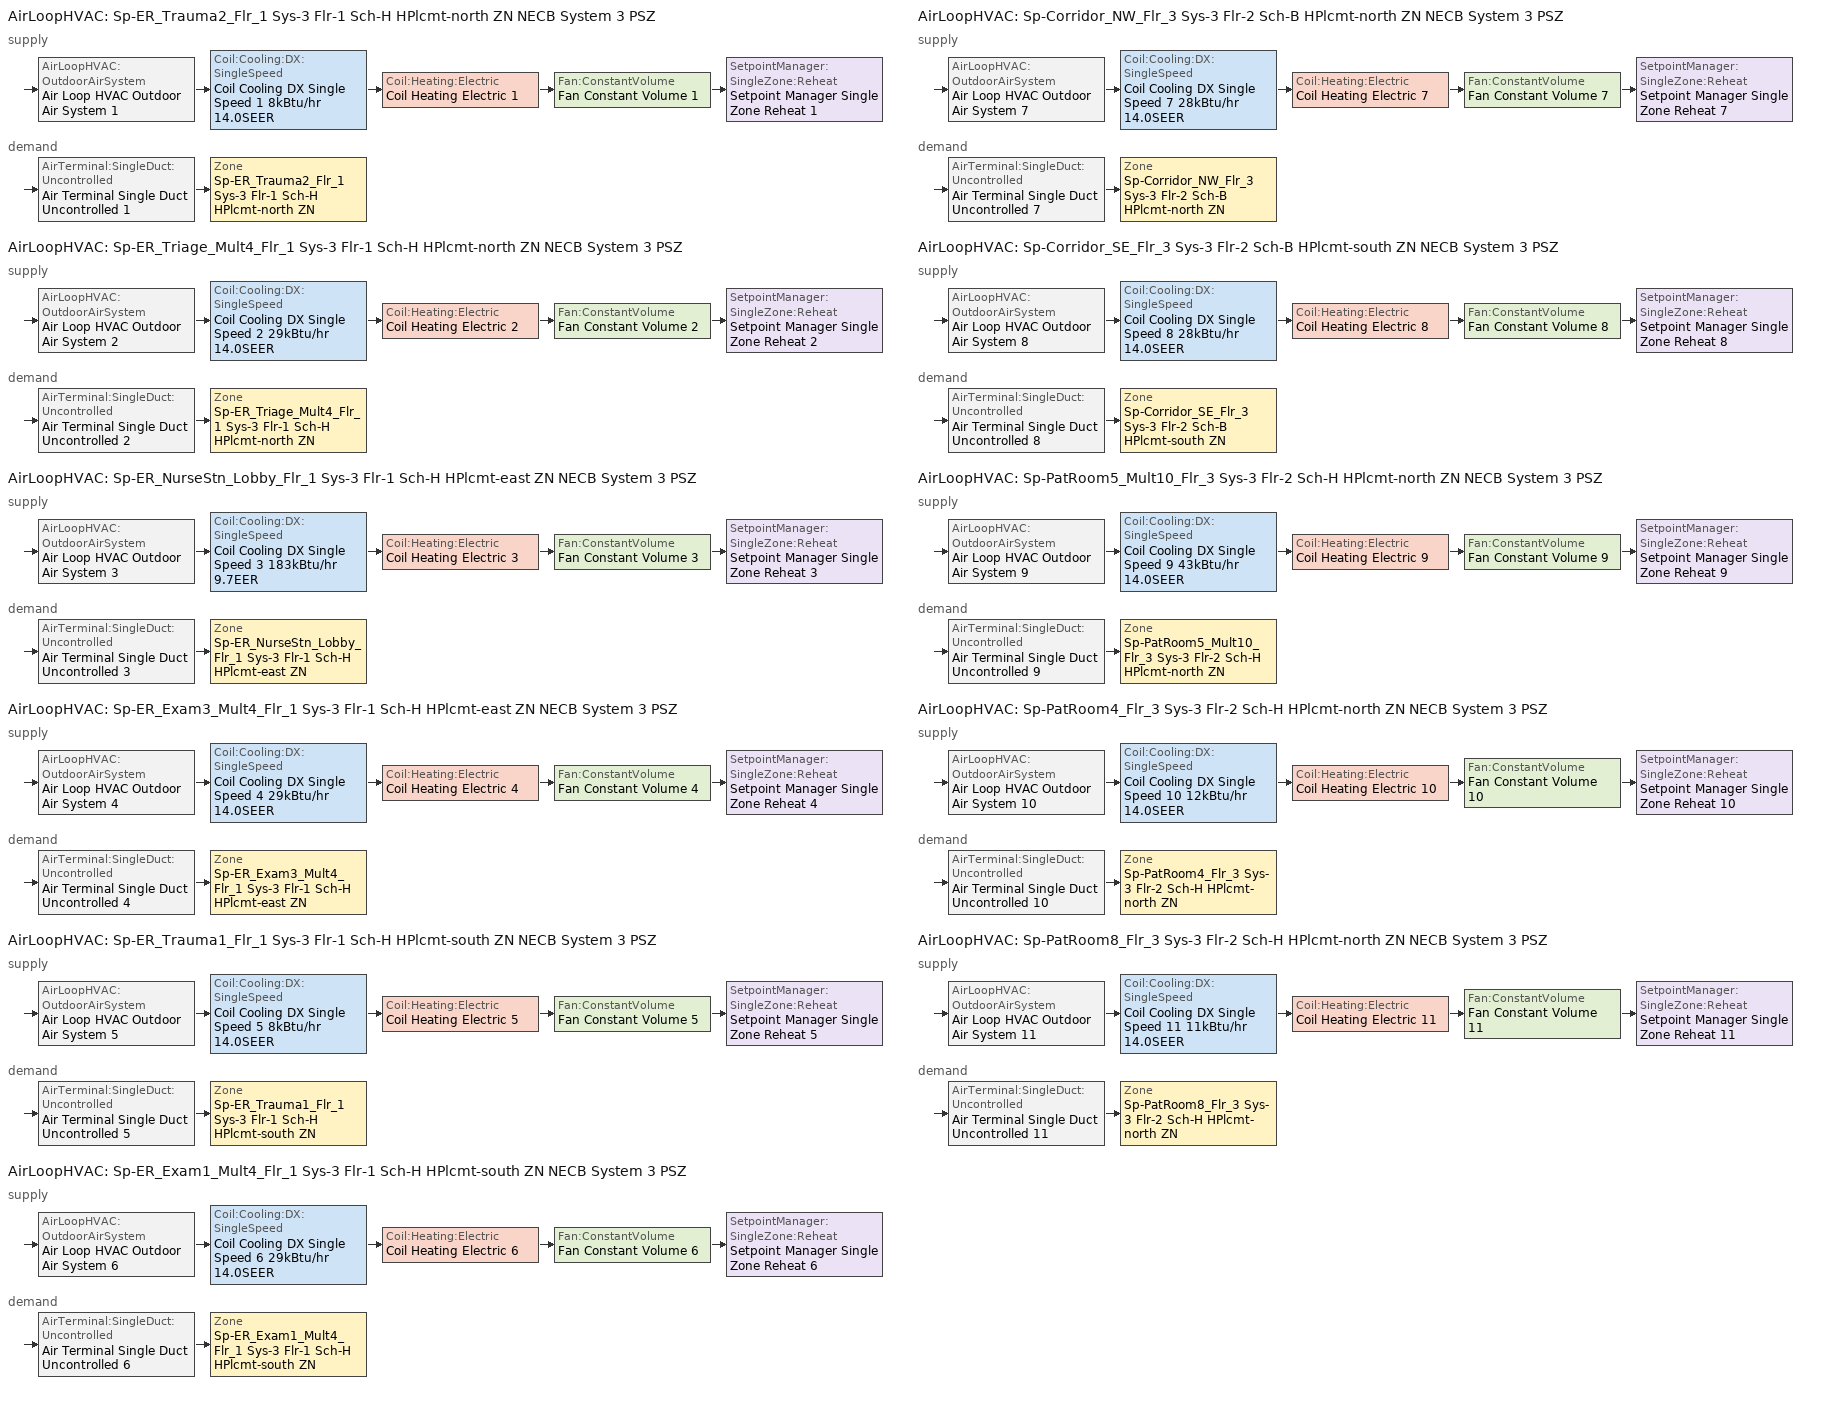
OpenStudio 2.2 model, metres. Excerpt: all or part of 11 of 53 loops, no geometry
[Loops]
AirLoopHVAC 'Sp-ER_Trauma2_Flr_1 Sys-3 Flr-1 Sch-H HPlcmt-north ZN NECB System 3 PSZ'
 supply: AirLoopHVAC:OutdoorAirSystem 'Air Loop HVAC Outdoor Air System 1' > Coil:Cooling:DX:SingleSpeed 'Coil Cooling DX Single Speed 1 8kBtu/hr 14.0SEER' > Coil:Heating:Electric 'Coil Heating Electric 1' > Fan:ConstantVolume 'Fan Constant Volume 1' > SetpointManager:SingleZone:Reheat 'Setpoint Manager Single Zone Reheat 1'
 demand: AirTerminal:SingleDuct:Uncontrolled 'Air Terminal Single Duct Uncontrolled 1' > Zone 'Sp-ER_Trauma2_Flr_1 Sys-3 Flr-1 Sch-H HPlcmt-north ZN'
AirLoopHVAC 'Sp-ER_Triage_Mult4_Flr_1 Sys-3 Flr-1 Sch-H HPlcmt-north ZN NECB System 3 PSZ'
 supply: AirLoopHVAC:OutdoorAirSystem 'Air Loop HVAC Outdoor Air System 2' > Coil:Cooling:DX:SingleSpeed 'Coil Cooling DX Single Speed 2 29kBtu/hr 14.0SEER' > Coil:Heating:Electric 'Coil Heating Electric 2' > Fan:ConstantVolume 'Fan Constant Volume 2' > SetpointManager:SingleZone:Reheat 'Setpoint Manager Single Zone Reheat 2'
 demand: AirTerminal:SingleDuct:Uncontrolled 'Air Terminal Single Duct Uncontrolled 2' > Zone 'Sp-ER_Triage_Mult4_Flr_1 Sys-3 Flr-1 Sch-H HPlcmt-north ZN'
AirLoopHVAC 'Sp-ER_NurseStn_Lobby_Flr_1 Sys-3 Flr-1 Sch-H HPlcmt-east ZN NECB System 3 PSZ'
 supply: AirLoopHVAC:OutdoorAirSystem 'Air Loop HVAC Outdoor Air System 3' > Coil:Cooling:DX:SingleSpeed 'Coil Cooling DX Single Speed 3 183kBtu/hr 9.7EER' > Coil:Heating:Electric 'Coil Heating Electric 3' > Fan:ConstantVolume 'Fan Constant Volume 3' > SetpointManager:SingleZone:Reheat 'Setpoint Manager Single Zone Reheat 3'
 demand: AirTerminal:SingleDuct:Uncontrolled 'Air Terminal Single Duct Uncontrolled 3' > Zone 'Sp-ER_NurseStn_Lobby_Flr_1 Sys-3 Flr-1 Sch-H HPlcmt-east ZN'
AirLoopHVAC 'Sp-ER_Exam3_Mult4_Flr_1 Sys-3 Flr-1 Sch-H HPlcmt-east ZN NECB System 3 PSZ'
 supply: AirLoopHVAC:OutdoorAirSystem 'Air Loop HVAC Outdoor Air System 4' > Coil:Cooling:DX:SingleSpeed 'Coil Cooling DX Single Speed 4 29kBtu/hr 14.0SEER' > Coil:Heating:Electric 'Coil Heating Electric 4' > Fan:ConstantVolume 'Fan Constant Volume 4' > SetpointManager:SingleZone:Reheat 'Setpoint Manager Single Zone Reheat 4'
 demand: AirTerminal:SingleDuct:Uncontrolled 'Air Terminal Single Duct Uncontrolled 4' > Zone 'Sp-ER_Exam3_Mult4_Flr_1 Sys-3 Flr-1 Sch-H HPlcmt-east ZN'
AirLoopHVAC 'Sp-ER_Trauma1_Flr_1 Sys-3 Flr-1 Sch-H HPlcmt-south ZN NECB System 3 PSZ'
 supply: AirLoopHVAC:OutdoorAirSystem 'Air Loop HVAC Outdoor Air System 5' > Coil:Cooling:DX:SingleSpeed 'Coil Cooling DX Single Speed 5 8kBtu/hr 14.0SEER' > Coil:Heating:Electric 'Coil Heating Electric 5' > Fan:ConstantVolume 'Fan Constant Volume 5' > SetpointManager:SingleZone:Reheat 'Setpoint Manager Single Zone Reheat 5'
 demand: AirTerminal:SingleDuct:Uncontrolled 'Air Terminal Single Duct Uncontrolled 5' > Zone 'Sp-ER_Trauma1_Flr_1 Sys-3 Flr-1 Sch-H HPlcmt-south ZN'
AirLoopHVAC 'Sp-ER_Exam1_Mult4_Flr_1 Sys-3 Flr-1 Sch-H HPlcmt-south ZN NECB System 3 PSZ'
 supply: AirLoopHVAC:OutdoorAirSystem 'Air Loop HVAC Outdoor Air System 6' > Coil:Cooling:DX:SingleSpeed 'Coil Cooling DX Single Speed 6 29kBtu/hr 14.0SEER' > Coil:Heating:Electric 'Coil Heating Electric 6' > Fan:ConstantVolume 'Fan Constant Volume 6' > SetpointManager:SingleZone:Reheat 'Setpoint Manager Single Zone Reheat 6'
 demand: AirTerminal:SingleDuct:Uncontrolled 'Air Terminal Single Duct Uncontrolled 6' > Zone 'Sp-ER_Exam1_Mult4_Flr_1 Sys-3 Flr-1 Sch-H HPlcmt-south ZN'
AirLoopHVAC 'Sp-Corridor_NW_Flr_3 Sys-3 Flr-2 Sch-B HPlcmt-north ZN NECB System 3 PSZ'
 supply: AirLoopHVAC:OutdoorAirSystem 'Air Loop HVAC Outdoor Air System 7' > Coil:Cooling:DX:SingleSpeed 'Coil Cooling DX Single Speed 7 28kBtu/hr 14.0SEER' > Coil:Heating:Electric 'Coil Heating Electric 7' > Fan:ConstantVolume 'Fan Constant Volume 7' > SetpointManager:SingleZone:Reheat 'Setpoint Manager Single Zone Reheat 7'
 demand: AirTerminal:SingleDuct:Uncontrolled 'Air Terminal Single Duct Uncontrolled 7' > Zone 'Sp-Corridor_NW_Flr_3 Sys-3 Flr-2 Sch-B HPlcmt-north ZN'
AirLoopHVAC 'Sp-Corridor_SE_Flr_3 Sys-3 Flr-2 Sch-B HPlcmt-south ZN NECB System 3 PSZ'
 supply: AirLoopHVAC:OutdoorAirSystem 'Air Loop HVAC Outdoor Air System 8' > Coil:Cooling:DX:SingleSpeed 'Coil Cooling DX Single Speed 8 28kBtu/hr 14.0SEER' > Coil:Heating:Electric 'Coil Heating Electric 8' > Fan:ConstantVolume 'Fan Constant Volume 8' > SetpointManager:SingleZone:Reheat 'Setpoint Manager Single Zone Reheat 8'
 demand: AirTerminal:SingleDuct:Uncontrolled 'Air Terminal Single Duct Uncontrolled 8' > Zone 'Sp-Corridor_SE_Flr_3 Sys-3 Flr-2 Sch-B HPlcmt-south ZN'
AirLoopHVAC 'Sp-PatRoom5_Mult10_Flr_3 Sys-3 Flr-2 Sch-H HPlcmt-north ZN NECB System 3 PSZ'
 supply: AirLoopHVAC:OutdoorAirSystem 'Air Loop HVAC Outdoor Air System 9' > Coil:Cooling:DX:SingleSpeed 'Coil Cooling DX Single Speed 9 43kBtu/hr 14.0SEER' > Coil:Heating:Electric 'Coil Heating Electric 9' > Fan:ConstantVolume 'Fan Constant Volume 9' > SetpointManager:SingleZone:Reheat 'Setpoint Manager Single Zone Reheat 9'
 demand: AirTerminal:SingleDuct:Uncontrolled 'Air Terminal Single Duct Uncontrolled 9' > Zone 'Sp-PatRoom5_Mult10_Flr_3 Sys-3 Flr-2 Sch-H HPlcmt-north ZN'
AirLoopHVAC 'Sp-PatRoom4_Flr_3 Sys-3 Flr-2 Sch-H HPlcmt-north ZN NECB System 3 PSZ'
 supply: AirLoopHVAC:OutdoorAirSystem 'Air Loop HVAC Outdoor Air System 10' > Coil:Cooling:DX:SingleSpeed 'Coil Cooling DX Single Speed 10 12kBtu/hr 14.0SEER' > Coil:Heating:Electric 'Coil Heating Electric 10' > Fan:ConstantVolume 'Fan Constant Volume 10' > SetpointManager:SingleZone:Reheat 'Setpoint Manager Single Zone Reheat 10'
 demand: AirTerminal:SingleDuct:Uncontrolled 'Air Terminal Single Duct Uncontrolled 10' > Zone 'Sp-PatRoom4_Flr_3 Sys-3 Flr-2 Sch-H HPlcmt-north ZN'
AirLoopHVAC 'Sp-PatRoom8_Flr_3 Sys-3 Flr-2 Sch-H HPlcmt-north ZN NECB System 3 PSZ'
 supply: AirLoopHVAC:OutdoorAirSystem 'Air Loop HVAC Outdoor Air System 11' > Coil:Cooling:DX:SingleSpeed 'Coil Cooling DX Single Speed 11 11kBtu/hr 14.0SEER' > Coil:Heating:Electric 'Coil Heating Electric 11' > Fan:ConstantVolume 'Fan Constant Volume 11' > SetpointManager:SingleZone:Reheat 'Setpoint Manager Single Zone Reheat 11'
 demand: AirTerminal:SingleDuct:Uncontrolled 'Air Terminal Single Duct Uncontrolled 11' > Zone 'Sp-PatRoom8_Flr_3 Sys-3 Flr-2 Sch-H HPlcmt-north ZN'
[Sizing:Zone] Zone Cooling Design Supply Air Temperature Input Method=SupplyAirTemperature; Zone Cooling Design Supply Air Temperature {C}=13; Zone Cooling Design Supply Air Temperature Difference {deltaC}=11.11; Zone Heating Design Supply Air Temperature Input Method=SupplyAirTemperature; Zone Heating Design Supply Air Temperature {C}=43; Zone Heating Design Supply Air Temperature Difference {deltaC}=11.11; Zone Cooling Design Supply Air Humidity Ratio {kg-H2O/kg-air}=0.0085; Zone Heating Design Supply Air Humidity Ratio {kg-H2O/kg-air}=0.008; Zone Heating Sizing Factor=1.3; Zone Cooling Sizing Factor=1.1; Cooling Design Air Flow Method=DesignDay; Heating Design Air Flow Method=DesignDay; Account for Dedicated Outdoor Air System=No; Dedicated Outdoor Air System Control Strategy=NeutralSupplyAir; Dedicated Outdoor Air Low Setpoint Temperature for Design {C}=autosize; Dedicated Outdoor Air High Setpoint Temperature for Design {C}=autosize
Sp-ER_Trauma2_Flr_1 Sys-3 Flr-1 Sch-H HPlcmt-north ZN; Sp-ER_Triage_Mult4_Flr_1 Sys-3 Flr-1 Sch-H HPlcmt-north ZN; Sp-ER_NurseStn_Lobby_Flr_1 Sys-3 Flr-1 Sch-H HPlcmt-east ZN; Sp-ER_Exam3_Mult4_Flr_1 Sys-3 Flr-1 Sch-H HPlcmt-east ZN; Sp-ER_Trauma1_Flr_1 Sys-3 Flr-1 Sch-H HPlcmt-south ZN; Sp-ER_Exam1_Mult4_Flr_1 Sys-3 Flr-1 Sch-H HPlcmt-south ZN; Sp-Corridor_NW_Flr_3 Sys-3 Flr-2 Sch-B HPlcmt-north ZN; Sp-Corridor_SE_Flr_3 Sys-3 Flr-2 Sch-B HPlcmt-south ZN; Sp-PatRoom5_Mult10_Flr_3 Sys-3 Flr-2 Sch-H HPlcmt-north ZN; Sp-PatRoom4_Flr_3 Sys-3 Flr-2 Sch-H HPlcmt-north ZN; Sp-PatRoom8_Flr_3 Sys-3 Flr-2 Sch-H HPlcmt-north ZN
[Zone equipment]
Sp-ER_Trauma2_Flr_1 Sys-3 Flr-1 Sch-H HPlcmt-north ZN: Air Terminal Single Duct Uncontrolled 1, Zone HVAC Baseboard Convective Electric 1
Sp-ER_Triage_Mult4_Flr_1 Sys-3 Flr-1 Sch-H HPlcmt-north ZN: Air Terminal Single Duct Uncontrolled 2, Zone HVAC Baseboard Convective Electric 2
Sp-ER_NurseStn_Lobby_Flr_1 Sys-3 Flr-1 Sch-H HPlcmt-east ZN: Air Terminal Single Duct Uncontrolled 3, Zone HVAC Baseboard Convective Electric 3
Sp-ER_Exam3_Mult4_Flr_1 Sys-3 Flr-1 Sch-H HPlcmt-east ZN: Air Terminal Single Duct Uncontrolled 4, Zone HVAC Baseboard Convective Electric 4
Sp-ER_Trauma1_Flr_1 Sys-3 Flr-1 Sch-H HPlcmt-south ZN: Air Terminal Single Duct Uncontrolled 5, Zone HVAC Baseboard Convective Electric 5
Sp-ER_Exam1_Mult4_Flr_1 Sys-3 Flr-1 Sch-H HPlcmt-south ZN: Air Terminal Single Duct Uncontrolled 6, Zone HVAC Baseboard Convective Electric 6
Sp-Corridor_NW_Flr_3 Sys-3 Flr-2 Sch-B HPlcmt-north ZN: Air Terminal Single Duct Uncontrolled 7, Zone HVAC Baseboard Convective Electric 7
Sp-Corridor_SE_Flr_3 Sys-3 Flr-2 Sch-B HPlcmt-south ZN: Air Terminal Single Duct Uncontrolled 8, Zone HVAC Baseboard Convective Electric 8
Sp-PatRoom5_Mult10_Flr_3 Sys-3 Flr-2 Sch-H HPlcmt-north ZN: Air Terminal Single Duct Uncontrolled 9, Zone HVAC Baseboard Convective Electric 9
Sp-PatRoom4_Flr_3 Sys-3 Flr-2 Sch-H HPlcmt-north ZN: Air Terminal Single Duct Uncontrolled 10, Zone HVAC Baseboard Convective Electric 10
Sp-PatRoom8_Flr_3 Sys-3 Flr-2 Sch-H HPlcmt-north ZN: Air Terminal Single Duct Uncontrolled 11, Zone HVAC Baseboard Convective Electric 11
[AirLoopHVAC] Design Supply Air Flow Rate {m3/s}=AutoSize
Name | Availability Schedule | Availability Manager
Sp-ER_Trauma2_Flr_1 Sys-3 Flr-1 Sch-H HPlcmt-north ZN NECB System 3 PSZ; Sp-ER_Triage_Mult4_Flr_1 Sys-3 Flr-1 Sch-H HPlcmt-north ZN NECB System 3 PSZ; Sp-ER_Exam3_Mult4_Flr_1 Sys-3 Flr-1 Sch-H HPlcmt-east ZN NECB System 3 PSZ; Sp-ER_Trauma1_Flr_1 Sys-3 Flr-1 Sch-H HPlcmt-south ZN NECB System 3 PSZ; Sp-ER_Exam1_Mult4_Flr_1 Sys-3 Flr-1 Sch-H HPlcmt-south ZN NECB System 3 PSZ; Sp-PatRoom4_Flr_3 Sys-3 Flr-2 Sch-H HPlcmt-north ZN NECB System 3 PSZ; Sp-PatRoom8_Flr_3 Sys-3 Flr-2 Sch-H HPlcmt-north ZN NECB System 3 PSZ | Always On Discrete
Sp-ER_NurseStn_Lobby_Flr_1 Sys-3 Flr-1 Sch-H HPlcmt-east ZN NECB System 3 PSZ | Sp-ER_NurseStn_Lobby_Flr_1 Sys-3 Flr-1 Sch-H HPlcmt-east ZN NECB System 3 PSZ Occ Sch | Availability Manager Night Cycle 9
Sp-Corridor_NW_Flr_3 Sys-3 Flr-2 Sch-B HPlcmt-north ZN NECB System 3 PSZ | Sp-Corridor_NW_Flr_3 Sys-3 Flr-2 Sch-B HPlcmt-north ZN NECB System 3 PSZ Occ Sch | Availability Manager Night Cycle 4
Sp-Corridor_SE_Flr_3 Sys-3 Flr-2 Sch-B HPlcmt-south ZN NECB System 3 PSZ | Sp-Corridor_SE_Flr_3 Sys-3 Flr-2 Sch-B HPlcmt-south ZN NECB System 3 PSZ Occ Sch | Availability Manager Night Cycle 6
Sp-PatRoom5_Mult10_Flr_3 Sys-3 Flr-2 Sch-H HPlcmt-north ZN NECB System 3 PSZ | Sp-PatRoom5_Mult10_Flr_3 Sys-3 Flr-2 Sch-H HPlcmt-north ZN NECB System 3 PSZ Occ Sch | Availability Manager Night Cycle 26
[Sizing:System] Type of Load to Size On=Sensible; Design Outdoor Air Flow Rate {m3/s}=Autosize; Minimum System Air Flow Ratio=1; Preheat Design Temperature {C}=7; Preheat Design Humidity Ratio {kg-H2O/kg-Air}=0.008; Precool Design Temperature {C}=13; Precool Design Humidity Ratio {kg-H2O/kg-Air}=0.008; Central Cooling Design Supply Air Temperature {C}=13; Central Heating Design Supply Air Temperature {C}=43; Sizing Option=NonCoincident; 100% Outdoor Air in Cooling=No; 100% Outdoor Air in Heating=No; Central Cooling Design Supply Air Humidity Ratio {kg-H2O/kg-Air}=0.0085; Central Heating Design Supply Air Humidity Ratio {kg-H2O/kg-Air}=0.008; Cooling Design Air Flow Method=DesignDay; Cooling Design Air Flow Rate {m3/s}=0; Heating Design Air Flow Method=DesignDay; Heating Design Air Flow Rate {m3/s}=0; System Outdoor Air Method=ZoneSum; Zone Maximum Outdoor Air Fraction=1; Cooling Supply Air Flow Rate Per Floor Area {m3/s-m2}=0.00996765; Cooling Fraction of Autosized Cooling Supply Air Flow Rate=1; Cooling Supply Air Flow Rate Per Unit Cooling Capacity {m3/s-W}=3.94755e-05; Heating Supply Air Flow Rate Per Floor Area {m3/s-m2}=0.00996765; Heating Fraction of Autosized Heating Supply Air Flow Rate=1; Heating Fraction of Autosized Cooling Supply Air Flow Rate=1; Heating Supply Air Flow Rate Per Unit Heating Capacity {m3/s-W}=3.15882e-05; Cooling Design Capacity Method=CoolingDesignCapacity; Cooling Design Capacity {W}=autosize; Cooling Design Capacity Per Floor Area {W/m2}=234.7; Fraction of Autosized Cooling Design Capacity=1; Heating Design Capacity Method=HeatingDesignCapacity; Heating Design Capacity {W}=autosize; Heating Design Capacity Per Floor Area {W/m2}=157; Fraction of Autosized Heating Design Capacity=1; Central Cooling Capacity Control Method=OnOff
Sp-ER_Trauma2_Flr_1 Sys-3 Flr-1 Sch-H HPlcmt-north ZN NECB System 3 PSZ; Sp-ER_Triage_Mult4_Flr_1 Sys-3 Flr-1 Sch-H HPlcmt-north ZN NECB System 3 PSZ; Sp-ER_NurseStn_Lobby_Flr_1 Sys-3 Flr-1 Sch-H HPlcmt-east ZN NECB System 3 PSZ; Sp-ER_Exam3_Mult4_Flr_1 Sys-3 Flr-1 Sch-H HPlcmt-east ZN NECB System 3 PSZ; Sp-ER_Trauma1_Flr_1 Sys-3 Flr-1 Sch-H HPlcmt-south ZN NECB System 3 PSZ; Sp-ER_Exam1_Mult4_Flr_1 Sys-3 Flr-1 Sch-H HPlcmt-south ZN NECB System 3 PSZ; Sp-Corridor_NW_Flr_3 Sys-3 Flr-2 Sch-B HPlcmt-north ZN NECB System 3 PSZ; Sp-Corridor_SE_Flr_3 Sys-3 Flr-2 Sch-B HPlcmt-south ZN NECB System 3 PSZ; Sp-PatRoom5_Mult10_Flr_3 Sys-3 Flr-2 Sch-H HPlcmt-north ZN NECB System 3 PSZ; Sp-PatRoom4_Flr_3 Sys-3 Flr-2 Sch-H HPlcmt-north ZN NECB System 3 PSZ; Sp-PatRoom8_Flr_3 Sys-3 Flr-2 Sch-H HPlcmt-north ZN NECB System 3 PSZ
[Fan:ConstantVolume] Availability Schedule=Always On Discrete; Fan Efficiency=0.39975; Pressure Rise {Pa}=640; Maximum Flow Rate {m3/s}=AutoSize; Motor Efficiency=0.615
Fan Constant Volume 1; Fan Constant Volume 2; Fan Constant Volume 3; Fan Constant Volume 4; Fan Constant Volume 5; Fan Constant Volume 6; Fan Constant Volume 7; Fan Constant Volume 8; Fan Constant Volume 9; Fan Constant Volume 10; Fan Constant Volume 11
[Coil:Heating:Electric] Availability Schedule=Always On Discrete
Coil Heating Electric 1; Coil Heating Electric 2; Coil Heating Electric 3; Coil Heating Electric 4; Coil Heating Electric 5; Coil Heating Electric 6; Coil Heating Electric 7; Coil Heating Electric 8; Coil Heating Electric 9; Coil Heating Electric 10; Coil Heating Electric 11
[Coil:Cooling:DX:SingleSpeed] Availability Schedule=Always On Discrete; Rated Total Cooling Capacity {W}=autosize; Rated Sensible Heat Ratio=autosize; Rated Air Flow Rate {m3/s}=autosize; Rated Evaporator Fan Power Per Volume Flow Rate {W/(m3/s)}=773.3; Condenser Type=AirCooled; Evaporative Condenser Effectiveness=0; Evaporative Condenser Air Flow Rate {m3/s}=Autosize; Evaporative Condenser Pump Rated Power Consumption {W}=Autosize; Crankcase Heater Capacity {W}=0; Maximum Outdoor Dry-Bulb Temperature for Crankcase Heater Operation {C}=0; Basin Heater Capacity {W/K}=0; Basin Heater Setpoint Temperature {C}=10
Name | Rated COP {W/W} | Total Cooling Capacity Function of Temperature Curve | Total Cooling Capacity Function of Flow Fraction Curve | Energy Input Ratio Function of Temperature Curve | Energy Input Ratio Function of Flow Fraction Curve | Part Load Fraction Correlation Curve
Coil Cooling DX Single Speed 1 8kBtu/hr 14.0SEER | 3.8248 | DXCOOL-NECB2011-REF-CAPFT | DXCOOL-NECB2011-REF-CAPFFLOW | DXCOOL-NECB2011-REF-COOLEIRFT | DXCOOL-NECB2011-REF-COOLEIRFFLOW | DXCOOL-NECB2011-REF-COOLPLFFPLR
Coil Cooling DX Single Speed 2 29kBtu/hr 14.0SEER | 3.8248 | DXCOOL-NECB2011-REF-CAPFT 11 | DXCOOL-NECB2011-REF-CAPFFLOW 11 | DXCOOL-NECB2011-REF-COOLEIRFT 11 | DXCOOL-NECB2011-REF-COOLEIRFFLOW 11 | DXCOOL-NECB2011-REF-COOLPLFFPLR 11
Coil Cooling DX Single Speed 3 183kBtu/hr 9.7EER | 3.41788 | DXCOOL-NECB2011-REF-CAPFT 22 | DXCOOL-NECB2011-REF-CAPFFLOW 22 | DXCOOL-NECB2011-REF-COOLEIRFT 22 | DXCOOL-NECB2011-REF-COOLEIRFFLOW 22 | DXCOOL-NECB2011-REF-COOLPLFFPLR 22
Coil Cooling DX Single Speed 4 29kBtu/hr 14.0SEER | 3.8248 | DXCOOL-NECB2011-REF-CAPFT 33 | DXCOOL-NECB2011-REF-CAPFFLOW 33 | DXCOOL-NECB2011-REF-COOLEIRFT 33 | DXCOOL-NECB2011-REF-COOLEIRFFLOW 33 | DXCOOL-NECB2011-REF-COOLPLFFPLR 33
Coil Cooling DX Single Speed 5 8kBtu/hr 14.0SEER | 3.8248 | DXCOOL-NECB2011-REF-CAPFT 43 | DXCOOL-NECB2011-REF-CAPFFLOW 43 | DXCOOL-NECB2011-REF-COOLEIRFT 43 | DXCOOL-NECB2011-REF-COOLEIRFFLOW 43 | DXCOOL-NECB2011-REF-COOLPLFFPLR 43
Coil Cooling DX Single Speed 6 29kBtu/hr 14.0SEER | 3.8248 | DXCOOL-NECB2011-REF-CAPFT 44 | DXCOOL-NECB2011-REF-CAPFFLOW 44 | DXCOOL-NECB2011-REF-COOLEIRFT 44 | DXCOOL-NECB2011-REF-COOLEIRFFLOW 44 | DXCOOL-NECB2011-REF-COOLPLFFPLR 44
Coil Cooling DX Single Speed 7 28kBtu/hr 14.0SEER | 3.8248 | DXCOOL-NECB2011-REF-CAPFT 45 | DXCOOL-NECB2011-REF-CAPFFLOW 45 | DXCOOL-NECB2011-REF-COOLEIRFT 45 | DXCOOL-NECB2011-REF-COOLEIRFFLOW 45 | DXCOOL-NECB2011-REF-COOLPLFFPLR 45
Coil Cooling DX Single Speed 8 28kBtu/hr 14.0SEER | 3.8248 | DXCOOL-NECB2011-REF-CAPFT 46 | DXCOOL-NECB2011-REF-CAPFFLOW 46 | DXCOOL-NECB2011-REF-COOLEIRFT 46 | DXCOOL-NECB2011-REF-COOLEIRFFLOW 46 | DXCOOL-NECB2011-REF-COOLPLFFPLR 46
Coil Cooling DX Single Speed 9 43kBtu/hr 14.0SEER | 3.8248 | DXCOOL-NECB2011-REF-CAPFT 47 | DXCOOL-NECB2011-REF-CAPFFLOW 47 | DXCOOL-NECB2011-REF-COOLEIRFT 47 | DXCOOL-NECB2011-REF-COOLEIRFFLOW 47 | DXCOOL-NECB2011-REF-COOLPLFFPLR 47
Coil Cooling DX Single Speed 10 12kBtu/hr 14.0SEER | 3.8248 | DXCOOL-NECB2011-REF-CAPFT 1 | DXCOOL-NECB2011-REF-CAPFFLOW 1 | DXCOOL-NECB2011-REF-COOLEIRFT 1 | DXCOOL-NECB2011-REF-COOLEIRFFLOW 1 | DXCOOL-NECB2011-REF-COOLPLFFPLR 1
Coil Cooling DX Single Speed 11 11kBtu/hr 14.0SEER | 3.8248 | DXCOOL-NECB2011-REF-CAPFT 2 | DXCOOL-NECB2011-REF-CAPFFLOW 2 | DXCOOL-NECB2011-REF-COOLEIRFT 2 | DXCOOL-NECB2011-REF-COOLEIRFFLOW 2 | DXCOOL-NECB2011-REF-COOLPLFFPLR 2
[Controller:OutdoorAir] Minimum Outdoor Air Flow Rate {m3/s}=0; Maximum Outdoor Air Flow Rate {m3/s}=Autosize; Economizer Control Action Type=ModulateFlow; Lockout Type=NoLockout; Minimum Limit Type=FixedMinimum; High Humidity Control=No; Heat Recovery Bypass Control Type=BypassWhenWithinEconomizerLimits
Name | Economizer Control Type | Economizer Maximum Limit Dry-Bulb Temperature {C} | Economizer Maximum Limit Enthalpy {J/kg} | Economizer Minimum Limit Dry-Bulb Temperature {C} | Minimum Outdoor Air Schedule | Controller Mechanical Ventilation
Controller Outdoor Air 1 | NoEconomizer | 28 | 64000 | -100 | Always On Discrete | Controller Mechanical Ventilation 1
Controller Outdoor Air 2 | NoEconomizer | 28 | 64000 | -100 | Always On Discrete | Controller Mechanical Ventilation 2
Controller Outdoor Air 3 | DifferentialEnthalpy |  |  |  | Sp-ER_NurseStn_Lobby_Flr_1 Sys-3 Flr-1 Sch-H HPlcmt-east ZN NECB System 3 PSZ Occ Sch | Controller Mechanical Ventilation 3
Controller Outdoor Air 4 | NoEconomizer | 28 | 64000 | -100 | Always On Discrete | Controller Mechanical Ventilation 4
Controller Outdoor Air 5 | NoEconomizer | 28 | 64000 | -100 | Always On Discrete | Controller Mechanical Ventilation 5
Controller Outdoor Air 6 | NoEconomizer | 28 | 64000 | -100 | Always On Discrete | Controller Mechanical Ventilation 6
Controller Outdoor Air 7 | NoEconomizer | 28 | 64000 | -100 | Sp-Corridor_NW_Flr_3 Sys-3 Flr-2 Sch-B HPlcmt-north ZN NECB System 3 PSZ Occ Sch | Controller Mechanical Ventilation 7
Controller Outdoor Air 8 | NoEconomizer | 28 | 64000 | -100 | Sp-Corridor_SE_Flr_3 Sys-3 Flr-2 Sch-B HPlcmt-south ZN NECB System 3 PSZ Occ Sch | Controller Mechanical Ventilation 8
Controller Outdoor Air 9 | NoEconomizer | 28 | 64000 | -100 | Sp-PatRoom5_Mult10_Flr_3 Sys-3 Flr-2 Sch-H HPlcmt-north ZN NECB System 3 PSZ Occ Sch | Controller Mechanical Ventilation 9
Controller Outdoor Air 10 | NoEconomizer | 28 | 64000 | -100 | Always On Discrete | Controller Mechanical Ventilation 10
Controller Outdoor Air 11 | NoEconomizer | 28 | 64000 | -100 | Always On Discrete | Controller Mechanical Ventilation 11
[Controller:MechanicalVentilation] Availability Schedule=Always On Discrete; System Outdoor Air Method=ZoneSum
Controller Mechanical Ventilation 1; Controller Mechanical Ventilation 2; Controller Mechanical Ventilation 3; Controller Mechanical Ventilation 4; Controller Mechanical Ventilation 5; Controller Mechanical Ventilation 6; Controller Mechanical Ventilation 7; Controller Mechanical Ventilation 8; Controller Mechanical Ventilation 9; Controller Mechanical Ventilation 10; Controller Mechanical Ventilation 11
[AirLoopHVAC:OutdoorAirSystem]
Name | Controller
Air Loop HVAC Outdoor Air System 1 | Controller Outdoor Air 1
Air Loop HVAC Outdoor Air System 2 | Controller Outdoor Air 2
Air Loop HVAC Outdoor Air System 3 | Controller Outdoor Air 3
Air Loop HVAC Outdoor Air System 4 | Controller Outdoor Air 4
Air Loop HVAC Outdoor Air System 5 | Controller Outdoor Air 5
Air Loop HVAC Outdoor Air System 6 | Controller Outdoor Air 6
Air Loop HVAC Outdoor Air System 7 | Controller Outdoor Air 7
Air Loop HVAC Outdoor Air System 8 | Controller Outdoor Air 8
Air Loop HVAC Outdoor Air System 9 | Controller Outdoor Air 9
Air Loop HVAC Outdoor Air System 10 | Controller Outdoor Air 10
Air Loop HVAC Outdoor Air System 11 | Controller Outdoor Air 11
[SetpointManager:SingleZone:Reheat] Minimum Supply Air Temperature {C}=13; Maximum Supply Air Temperature {C}=43
Name | Control Zone
Setpoint Manager Single Zone Reheat 1 | Sp-ER_Trauma2_Flr_1 Sys-3 Flr-1 Sch-H HPlcmt-north ZN
Setpoint Manager Single Zone Reheat 2 | Sp-ER_Triage_Mult4_Flr_1 Sys-3 Flr-1 Sch-H HPlcmt-north ZN
Setpoint Manager Single Zone Reheat 3 | Sp-ER_NurseStn_Lobby_Flr_1 Sys-3 Flr-1 Sch-H HPlcmt-east ZN
Setpoint Manager Single Zone Reheat 4 | Sp-ER_Exam3_Mult4_Flr_1 Sys-3 Flr-1 Sch-H HPlcmt-east ZN
Setpoint Manager Single Zone Reheat 5 | Sp-ER_Trauma1_Flr_1 Sys-3 Flr-1 Sch-H HPlcmt-south ZN
Setpoint Manager Single Zone Reheat 6 | Sp-ER_Exam1_Mult4_Flr_1 Sys-3 Flr-1 Sch-H HPlcmt-south ZN
Setpoint Manager Single Zone Reheat 7 | Sp-Corridor_NW_Flr_3 Sys-3 Flr-2 Sch-B HPlcmt-north ZN
Setpoint Manager Single Zone Reheat 8 | Sp-Corridor_SE_Flr_3 Sys-3 Flr-2 Sch-B HPlcmt-south ZN
Setpoint Manager Single Zone Reheat 9 | Sp-PatRoom5_Mult10_Flr_3 Sys-3 Flr-2 Sch-H HPlcmt-north ZN
Setpoint Manager Single Zone Reheat 10 | Sp-PatRoom4_Flr_3 Sys-3 Flr-2 Sch-H HPlcmt-north ZN
Setpoint Manager Single Zone Reheat 11 | Sp-PatRoom8_Flr_3 Sys-3 Flr-2 Sch-H HPlcmt-north ZN
[AirTerminal:SingleDuct:Uncontrolled] Availability Schedule=Always On Discrete; Maximum Air Flow Rate {m3/s}=AutoSize
Air Terminal Single Duct Uncontrolled 1; Air Terminal Single Duct Uncontrolled 2; Air Terminal Single Duct Uncontrolled 3; Air Terminal Single Duct Uncontrolled 4; Air Terminal Single Duct Uncontrolled 5; Air Terminal Single Duct Uncontrolled 6; Air Terminal Single Duct Uncontrolled 7; Air Terminal Single Duct Uncontrolled 8; Air Terminal Single Duct Uncontrolled 9; Air Terminal Single Duct Uncontrolled 10; Air Terminal Single Duct Uncontrolled 11
[ZoneHVAC:Baseboard:Convective:Electric] Availability Schedule=Always On Discrete; Nominal Capacity {W}=autosize; Efficiency=1
Zone HVAC Baseboard Convective Electric 1; Zone HVAC Baseboard Convective Electric 2; Zone HVAC Baseboard Convective Electric 3; Zone HVAC Baseboard Convective Electric 4; Zone HVAC Baseboard Convective Electric 5; Zone HVAC Baseboard Convective Electric 6; Zone HVAC Baseboard Convective Electric 7; Zone HVAC Baseboard Convective Electric 8; Zone HVAC Baseboard Convective Electric 9; Zone HVAC Baseboard Convective Electric 10; Zone HVAC Baseboard Convective Electric 11
[AvailabilityManager:NightCycle] Control Type=CycleOnAny; Thermostat Tolerance {deltaC}=1; Cycling Run Time {s}=3600
Availability Manager Night Cycle 4; Availability Manager Night Cycle 6; Availability Manager Night Cycle 9; Availability Manager Night Cycle 26
[Schedule:Ruleset]
Name | Default Day Schedule | Summer Design Day Schedule | Winter Design Day Schedule
Sp-Corridor_NW_Flr_3 Sys-3 Flr-2 Sch-B HPlcmt-north ZN NECB System 3 PSZ Occ Sch | Sp-Corridor_NW_Flr_3 Sys-3 Flr-2 Sch-B HPlcmt-north ZN NECB System 3 PSZ Occ Sch Default | Sp-Corridor_NW_Flr_3 Sys-3 Flr-2 Sch-B HPlcmt-north ZN NECB System 3 PSZ Occ Sch Summer Design Day | Sp-Corridor_NW_Flr_3 Sys-3 Flr-2 Sch-B HPlcmt-north ZN NECB System 3 PSZ Occ Sch Winter Design Day
Sp-Corridor_SE_Flr_3 Sys-3 Flr-2 Sch-B HPlcmt-south ZN NECB System 3 PSZ Occ Sch | Sp-Corridor_SE_Flr_3 Sys-3 Flr-2 Sch-B HPlcmt-south ZN NECB System 3 PSZ Occ Sch Default | Sp-Corridor_SE_Flr_3 Sys-3 Flr-2 Sch-B HPlcmt-south ZN NECB System 3 PSZ Occ Sch Summer Design Day | Sp-Corridor_SE_Flr_3 Sys-3 Flr-2 Sch-B HPlcmt-south ZN NECB System 3 PSZ Occ Sch Winter Design Day
Sp-ER_NurseStn_Lobby_Flr_1 Sys-3 Flr-1 Sch-H HPlcmt-east ZN NECB System 3 PSZ Occ Sch | Sp-ER_NurseStn_Lobby_Flr_1 Sys-3 Flr-1 Sch-H HPlcmt-east ZN NECB System 3 PSZ Occ Sch Default | Sp-ER_NurseStn_Lobby_Flr_1 Sys-3 Flr-1 Sch-H HPlcmt-east ZN NECB System 3 PSZ Occ Sch Summer Design Day | Sp-ER_NurseStn_Lobby_Flr_1 Sys-3 Flr-1 Sch-H HPlcmt-east ZN NECB System 3 PSZ Occ Sch Winter Design Day
Sp-PatRoom5_Mult10_Flr_3 Sys-3 Flr-2 Sch-H HPlcmt-north ZN NECB System 3 PSZ Occ Sch | Sp-PatRoom5_Mult10_Flr_3 Sys-3 Flr-2 Sch-H HPlcmt-north ZN NECB System 3 PSZ Occ Sch Default | Sp-PatRoom5_Mult10_Flr_3 Sys-3 Flr-2 Sch-H HPlcmt-north ZN NECB System 3 PSZ Occ Sch Summer Design Day | Sp-PatRoom5_Mult10_Flr_3 Sys-3 Flr-2 Sch-H HPlcmt-north ZN NECB System 3 PSZ Occ Sch Winter Design Day
[Schedule:Day]
Sp-Corridor_NW_Flr_3 Sys-3 Flr-2 Sch-B HPlcmt-north ZN NECB System 3 PSZ Occ Sch Default; Sp-Corridor_NW_Flr_3 Sys-3 Flr-2 Sch-B HPlcmt-north ZN NECB System 3 PSZ Occ Sch Winter Design Day; Sp-Corridor_NW_Flr_3 Sys-3 Flr-2 Sch-B HPlcmt-north ZN NECB System 3 PSZ Occ Sch Summer Design Day; Sp-Corridor_SE_Flr_3 Sys-3 Flr-2 Sch-B HPlcmt-south ZN NECB System 3 PSZ Occ Sch Default; Sp-Corridor_SE_Flr_3 Sys-3 Flr-2 Sch-B HPlcmt-south ZN NECB System 3 PSZ Occ Sch Winter Design Day; Sp-Corridor_SE_Flr_3 Sys-3 Flr-2 Sch-B HPlcmt-south ZN NECB System 3 PSZ Occ Sch Summer Design Day; Sp-ER_NurseStn_Lobby_Flr_1 Sys-3 Flr-1 Sch-H HPlcmt-east ZN NECB System 3 PSZ Occ Sch Default; Sp-ER_NurseStn_Lobby_Flr_1 Sys-3 Flr-1 Sch-H HPlcmt-east ZN NECB System 3 PSZ Occ Sch Winter Design Day; Sp-ER_NurseStn_Lobby_Flr_1 Sys-3 Flr-1 Sch-H HPlcmt-east ZN NECB System 3 PSZ Occ Sch Summer Design Day; Sp-ER_NurseStn_Lobby_Flr_1 Sys-3 Flr-1 Sch-H HPlcmt-east ZN NECB System 3 PSZ Occ Sch Monday; Sp-ER_NurseStn_Lobby_Flr_1 Sys-3 Flr-1 Sch-H HPlcmt-east ZN NECB System 3 PSZ Occ Sch Tuesday; Sp-ER_NurseStn_Lobby_Flr_1 Sys-3 Flr-1 Sch-H HPlcmt-east ZN NECB System 3 PSZ Occ Sch Wednesday; Sp-ER_NurseStn_Lobby_Flr_1 Sys-3 Flr-1 Sch-H HPlcmt-east ZN NECB System 3 PSZ Occ Sch Thursday; Sp-ER_NurseStn_Lobby_Flr_1 Sys-3 Flr-1 Sch-H HPlcmt-east ZN NECB System 3 PSZ Occ Sch Friday; Sp-ER_NurseStn_Lobby_Flr_1 Sys-3 Flr-1 Sch-H HPlcmt-east ZN NECB System 3 PSZ Occ Sch Saturday; Sp-ER_NurseStn_Lobby_Flr_1 Sys-3 Flr-1 Sch-H HPlcmt-east ZN NECB System 3 PSZ Occ Sch Sunday; Sp-PatRoom5_Mult10_Flr_3 Sys-3 Flr-2 Sch-H HPlcmt-north ZN NECB System 3 PSZ Occ Sch Default; Sp-PatRoom5_Mult10_Flr_3 Sys-3 Flr-2 Sch-H HPlcmt-north ZN NECB System 3 PSZ Occ Sch Winter Design Day; Sp-PatRoom5_Mult10_Flr_3 Sys-3 Flr-2 Sch-H HPlcmt-north ZN NECB System 3 PSZ Occ Sch Summer Design Day; Sp-PatRoom5_Mult10_Flr_3 Sys-3 Flr-2 Sch-H HPlcmt-north ZN NECB System 3 PSZ Occ Sch Monday; Sp-PatRoom5_Mult10_Flr_3 Sys-3 Flr-2 Sch-H HPlcmt-north ZN NECB System 3 PSZ Occ Sch Tuesday; Sp-PatRoom5_Mult10_Flr_3 Sys-3 Flr-2 Sch-H HPlcmt-north ZN NECB System 3 PSZ Occ Sch Wednesday; Sp-PatRoom5_Mult10_Flr_3 Sys-3 Flr-2 Sch-H HPlcmt-north ZN NECB System 3 PSZ Occ Sch Thursday; Sp-PatRoom5_Mult10_Flr_3 Sys-3 Flr-2 Sch-H HPlcmt-north ZN NECB System 3 PSZ Occ Sch Friday; Sp-PatRoom5_Mult10_Flr_3 Sys-3 Flr-2 Sch-H HPlcmt-north ZN NECB System 3 PSZ Occ Sch Saturday; Sp-PatRoom5_Mult10_Flr_3 Sys-3 Flr-2 Sch-H HPlcmt-north ZN NECB System 3 PSZ Occ Sch Sunday: 24, 0, 1
Sp-Corridor_NW_Flr_3 Sys-3 Flr-2 Sch-B HPlcmt-north ZN NECB System 3 PSZ Occ Sch Monday; Sp-Corridor_NW_Flr_3 Sys-3 Flr-2 Sch-B HPlcmt-north ZN NECB System 3 PSZ Occ Sch Tuesday; Sp-Corridor_NW_Flr_3 Sys-3 Flr-2 Sch-B HPlcmt-north ZN NECB System 3 PSZ Occ Sch Wednesday; Sp-Corridor_NW_Flr_3 Sys-3 Flr-2 Sch-B HPlcmt-north ZN NECB System 3 PSZ Occ Sch Thursday; Sp-Corridor_NW_Flr_3 Sys-3 Flr-2 Sch-B HPlcmt-north ZN NECB System 3 PSZ Occ Sch Friday; Sp-Corridor_SE_Flr_3 Sys-3 Flr-2 Sch-B HPlcmt-south ZN NECB System 3 PSZ Occ Sch Monday; Sp-Corridor_SE_Flr_3 Sys-3 Flr-2 Sch-B HPlcmt-south ZN NECB System 3 PSZ Occ Sch Tuesday; Sp-Corridor_SE_Flr_3 Sys-3 Flr-2 Sch-B HPlcmt-south ZN NECB System 3 PSZ Occ Sch Wednesday; Sp-Corridor_SE_Flr_3 Sys-3 Flr-2 Sch-B HPlcmt-south ZN NECB System 3 PSZ Occ Sch Thursday; Sp-Corridor_SE_Flr_3 Sys-3 Flr-2 Sch-B HPlcmt-south ZN NECB System 3 PSZ Occ Sch Friday: 1, 0, 1, 10, 0, 0, 24, 0, 1
Sp-Corridor_NW_Flr_3 Sys-3 Flr-2 Sch-B HPlcmt-north ZN NECB System 3 PSZ Occ Sch Saturday; Sp-Corridor_SE_Flr_3 Sys-3 Flr-2 Sch-B HPlcmt-south ZN NECB System 3 PSZ Occ Sch Saturday: 2, 0, 1, 10, 0, 0, 24, 0, 1
Sp-Corridor_NW_Flr_3 Sys-3 Flr-2 Sch-B HPlcmt-north ZN NECB System 3 PSZ Occ Sch Sunday; Sp-Corridor_SE_Flr_3 Sys-3 Flr-2 Sch-B HPlcmt-south ZN NECB System 3 PSZ Occ Sch Sunday: 1, 0, 0, 2, 0, 1, 11, 0, 0, 23, 0, 1, 24, 0, 0
[Schedule:Rule] Date Specification Type=DateRange; Start Month=1; Start Day=1; End Month=12
Name | Schedule Ruleset | Rule Order | Day Schedule | Apply Monday | End Day | Apply Tuesday | Apply Wednesday | Apply Thursday | Apply Friday | Apply Saturday | Apply Sunday
Sp-Corridor_NW_Flr_3 Sys-3 Flr-2 Sch-B HPlcmt-north ZN NECB System 3 PSZ Occ Sch Monday Rule | Sp-Corridor_NW_Flr_3 Sys-3 Flr-2 Sch-B HPlcmt-north ZN NECB System 3 PSZ Occ Sch | 6 | Sp-Corridor_NW_Flr_3 Sys-3 Flr-2 Sch-B HPlcmt-north ZN NECB System 3 PSZ Occ Sch Monday | Yes | 25
Sp-Corridor_NW_Flr_3 Sys-3 Flr-2 Sch-B HPlcmt-north ZN NECB System 3 PSZ Occ Sch Tuesday Rule | Sp-Corridor_NW_Flr_3 Sys-3 Flr-2 Sch-B HPlcmt-north ZN NECB System 3 PSZ Occ Sch | 5 | Sp-Corridor_NW_Flr_3 Sys-3 Flr-2 Sch-B HPlcmt-north ZN NECB System 3 PSZ Occ Sch Tuesday |  | 26 | Yes
Sp-Corridor_NW_Flr_3 Sys-3 Flr-2 Sch-B HPlcmt-north ZN NECB System 3 PSZ Occ Sch Wednesday Rule | Sp-Corridor_NW_Flr_3 Sys-3 Flr-2 Sch-B HPlcmt-north ZN NECB System 3 PSZ Occ Sch | 4 | Sp-Corridor_NW_Flr_3 Sys-3 Flr-2 Sch-B HPlcmt-north ZN NECB System 3 PSZ Occ Sch Wednesday |  | 27 |  | Yes
Sp-Corridor_NW_Flr_3 Sys-3 Flr-2 Sch-B HPlcmt-north ZN NECB System 3 PSZ Occ Sch Thursday Rule | Sp-Corridor_NW_Flr_3 Sys-3 Flr-2 Sch-B HPlcmt-north ZN NECB System 3 PSZ Occ Sch | 3 | Sp-Corridor_NW_Flr_3 Sys-3 Flr-2 Sch-B HPlcmt-north ZN NECB System 3 PSZ Occ Sch Thursday |  | 28 |  |  | Yes
Sp-Corridor_NW_Flr_3 Sys-3 Flr-2 Sch-B HPlcmt-north ZN NECB System 3 PSZ Occ Sch Friday Rule | Sp-Corridor_NW_Flr_3 Sys-3 Flr-2 Sch-B HPlcmt-north ZN NECB System 3 PSZ Occ Sch | 2 | Sp-Corridor_NW_Flr_3 Sys-3 Flr-2 Sch-B HPlcmt-north ZN NECB System 3 PSZ Occ Sch Friday |  | 29 |  |  |  | Yes
Sp-Corridor_NW_Flr_3 Sys-3 Flr-2 Sch-B HPlcmt-north ZN NECB System 3 PSZ Occ Sch Saturday Rule | Sp-Corridor_NW_Flr_3 Sys-3 Flr-2 Sch-B HPlcmt-north ZN NECB System 3 PSZ Occ Sch | 1 | Sp-Corridor_NW_Flr_3 Sys-3 Flr-2 Sch-B HPlcmt-north ZN NECB System 3 PSZ Occ Sch Saturday |  | 30 |  |  |  |  | Yes
Sp-Corridor_NW_Flr_3 Sys-3 Flr-2 Sch-B HPlcmt-north ZN NECB System 3 PSZ Occ Sch Sunday Rule | Sp-Corridor_NW_Flr_3 Sys-3 Flr-2 Sch-B HPlcmt-north ZN NECB System 3 PSZ Occ Sch | 0 | Sp-Corridor_NW_Flr_3 Sys-3 Flr-2 Sch-B HPlcmt-north ZN NECB System 3 PSZ Occ Sch Sunday |  | 31 |  |  |  |  |  | Yes
Sp-Corridor_SE_Flr_3 Sys-3 Flr-2 Sch-B HPlcmt-south ZN NECB System 3 PSZ Occ Sch Monday Rule | Sp-Corridor_SE_Flr_3 Sys-3 Flr-2 Sch-B HPlcmt-south ZN NECB System 3 PSZ Occ Sch | 6 | Sp-Corridor_SE_Flr_3 Sys-3 Flr-2 Sch-B HPlcmt-south ZN NECB System 3 PSZ Occ Sch Monday | Yes | 25
Sp-Corridor_SE_Flr_3 Sys-3 Flr-2 Sch-B HPlcmt-south ZN NECB System 3 PSZ Occ Sch Tuesday Rule | Sp-Corridor_SE_Flr_3 Sys-3 Flr-2 Sch-B HPlcmt-south ZN NECB System 3 PSZ Occ Sch | 5 | Sp-Corridor_SE_Flr_3 Sys-3 Flr-2 Sch-B HPlcmt-south ZN NECB System 3 PSZ Occ Sch Tuesday |  | 26 | Yes
Sp-Corridor_SE_Flr_3 Sys-3 Flr-2 Sch-B HPlcmt-south ZN NECB System 3 PSZ Occ Sch Wednesday Rule | Sp-Corridor_SE_Flr_3 Sys-3 Flr-2 Sch-B HPlcmt-south ZN NECB System 3 PSZ Occ Sch | 4 | Sp-Corridor_SE_Flr_3 Sys-3 Flr-2 Sch-B HPlcmt-south ZN NECB System 3 PSZ Occ Sch Wednesday |  | 27 |  | Yes
Sp-Corridor_SE_Flr_3 Sys-3 Flr-2 Sch-B HPlcmt-south ZN NECB System 3 PSZ Occ Sch Thursday Rule | Sp-Corridor_SE_Flr_3 Sys-3 Flr-2 Sch-B HPlcmt-south ZN NECB System 3 PSZ Occ Sch | 3 | Sp-Corridor_SE_Flr_3 Sys-3 Flr-2 Sch-B HPlcmt-south ZN NECB System 3 PSZ Occ Sch Thursday |  | 28 |  |  | Yes
Sp-Corridor_SE_Flr_3 Sys-3 Flr-2 Sch-B HPlcmt-south ZN NECB System 3 PSZ Occ Sch Friday Rule | Sp-Corridor_SE_Flr_3 Sys-3 Flr-2 Sch-B HPlcmt-south ZN NECB System 3 PSZ Occ Sch | 2 | Sp-Corridor_SE_Flr_3 Sys-3 Flr-2 Sch-B HPlcmt-south ZN NECB System 3 PSZ Occ Sch Friday |  | 29 |  |  |  | Yes
Sp-Corridor_SE_Flr_3 Sys-3 Flr-2 Sch-B HPlcmt-south ZN NECB System 3 PSZ Occ Sch Saturday Rule | Sp-Corridor_SE_Flr_3 Sys-3 Flr-2 Sch-B HPlcmt-south ZN NECB System 3 PSZ Occ Sch | 1 | Sp-Corridor_SE_Flr_3 Sys-3 Flr-2 Sch-B HPlcmt-south ZN NECB System 3 PSZ Occ Sch Saturday |  | 30 |  |  |  |  | Yes
Sp-Corridor_SE_Flr_3 Sys-3 Flr-2 Sch-B HPlcmt-south ZN NECB System 3 PSZ Occ Sch Sunday Rule | Sp-Corridor_SE_Flr_3 Sys-3 Flr-2 Sch-B HPlcmt-south ZN NECB System 3 PSZ Occ Sch | 0 | Sp-Corridor_SE_Flr_3 Sys-3 Flr-2 Sch-B HPlcmt-south ZN NECB System 3 PSZ Occ Sch Sunday |  | 31 |  |  |  |  |  | Yes
Sp-ER_NurseStn_Lobby_Flr_1 Sys-3 Flr-1 Sch-H HPlcmt-east ZN NECB System 3 PSZ Occ Sch Monday Rule | Sp-ER_NurseStn_Lobby_Flr_1 Sys-3 Flr-1 Sch-H HPlcmt-east ZN NECB System 3 PSZ Occ Sch | 6 | Sp-ER_NurseStn_Lobby_Flr_1 Sys-3 Flr-1 Sch-H HPlcmt-east ZN NECB System 3 PSZ Occ Sch Monday | Yes | 25
Sp-ER_NurseStn_Lobby_Flr_1 Sys-3 Flr-1 Sch-H HPlcmt-east ZN NECB System 3 PSZ Occ Sch Tuesday Rule | Sp-ER_NurseStn_Lobby_Flr_1 Sys-3 Flr-1 Sch-H HPlcmt-east ZN NECB System 3 PSZ Occ Sch | 5 | Sp-ER_NurseStn_Lobby_Flr_1 Sys-3 Flr-1 Sch-H HPlcmt-east ZN NECB System 3 PSZ Occ Sch Tuesday |  | 26 | Yes
Sp-ER_NurseStn_Lobby_Flr_1 Sys-3 Flr-1 Sch-H HPlcmt-east ZN NECB System 3 PSZ Occ Sch Wednesday Rule | Sp-ER_NurseStn_Lobby_Flr_1 Sys-3 Flr-1 Sch-H HPlcmt-east ZN NECB System 3 PSZ Occ Sch | 4 | Sp-ER_NurseStn_Lobby_Flr_1 Sys-3 Flr-1 Sch-H HPlcmt-east ZN NECB System 3 PSZ Occ Sch Wednesday |  | 27 |  | Yes
Sp-ER_NurseStn_Lobby_Flr_1 Sys-3 Flr-1 Sch-H HPlcmt-east ZN NECB System 3 PSZ Occ Sch Thursday Rule | Sp-ER_NurseStn_Lobby_Flr_1 Sys-3 Flr-1 Sch-H HPlcmt-east ZN NECB System 3 PSZ Occ Sch | 3 | Sp-ER_NurseStn_Lobby_Flr_1 Sys-3 Flr-1 Sch-H HPlcmt-east ZN NECB System 3 PSZ Occ Sch Thursday |  | 28 |  |  | Yes
Sp-ER_NurseStn_Lobby_Flr_1 Sys-3 Flr-1 Sch-H HPlcmt-east ZN NECB System 3 PSZ Occ Sch Friday Rule | Sp-ER_NurseStn_Lobby_Flr_1 Sys-3 Flr-1 Sch-H HPlcmt-east ZN NECB System 3 PSZ Occ Sch | 2 | Sp-ER_NurseStn_Lobby_Flr_1 Sys-3 Flr-1 Sch-H HPlcmt-east ZN NECB System 3 PSZ Occ Sch Friday |  | 29 |  |  |  | Yes
Sp-ER_NurseStn_Lobby_Flr_1 Sys-3 Flr-1 Sch-H HPlcmt-east ZN NECB System 3 PSZ Occ Sch Saturday Rule | Sp-ER_NurseStn_Lobby_Flr_1 Sys-3 Flr-1 Sch-H HPlcmt-east ZN NECB System 3 PSZ Occ Sch | 1 | Sp-ER_NurseStn_Lobby_Flr_1 Sys-3 Flr-1 Sch-H HPlcmt-east ZN NECB System 3 PSZ Occ Sch Saturday |  | 30 |  |  |  |  | Yes
Sp-ER_NurseStn_Lobby_Flr_1 Sys-3 Flr-1 Sch-H HPlcmt-east ZN NECB System 3 PSZ Occ Sch Sunday Rule | Sp-ER_NurseStn_Lobby_Flr_1 Sys-3 Flr-1 Sch-H HPlcmt-east ZN NECB System 3 PSZ Occ Sch | 0 | Sp-ER_NurseStn_Lobby_Flr_1 Sys-3 Flr-1 Sch-H HPlcmt-east ZN NECB System 3 PSZ Occ Sch Sunday |  | 31 |  |  |  |  |  | Yes
Sp-PatRoom5_Mult10_Flr_3 Sys-3 Flr-2 Sch-H HPlcmt-north ZN NECB System 3 PSZ Occ Sch Monday Rule | Sp-PatRoom5_Mult10_Flr_3 Sys-3 Flr-2 Sch-H HPlcmt-north ZN NECB System 3 PSZ Occ Sch | 6 | Sp-PatRoom5_Mult10_Flr_3 Sys-3 Flr-2 Sch-H HPlcmt-north ZN NECB System 3 PSZ Occ Sch Monday | Yes | 25
Sp-PatRoom5_Mult10_Flr_3 Sys-3 Flr-2 Sch-H HPlcmt-north ZN NECB System 3 PSZ Occ Sch Tuesday Rule | Sp-PatRoom5_Mult10_Flr_3 Sys-3 Flr-2 Sch-H HPlcmt-north ZN NECB System 3 PSZ Occ Sch | 5 | Sp-PatRoom5_Mult10_Flr_3 Sys-3 Flr-2 Sch-H HPlcmt-north ZN NECB System 3 PSZ Occ Sch Tuesday |  | 26 | Yes
Sp-PatRoom5_Mult10_Flr_3 Sys-3 Flr-2 Sch-H HPlcmt-north ZN NECB System 3 PSZ Occ Sch Wednesday Rule | Sp-PatRoom5_Mult10_Flr_3 Sys-3 Flr-2 Sch-H HPlcmt-north ZN NECB System 3 PSZ Occ Sch | 4 | Sp-PatRoom5_Mult10_Flr_3 Sys-3 Flr-2 Sch-H HPlcmt-north ZN NECB System 3 PSZ Occ Sch Wednesday |  | 27 |  | Yes
Sp-PatRoom5_Mult10_Flr_3 Sys-3 Flr-2 Sch-H HPlcmt-north ZN NECB System 3 PSZ Occ Sch Thursday Rule | Sp-PatRoom5_Mult10_Flr_3 Sys-3 Flr-2 Sch-H HPlcmt-north ZN NECB System 3 PSZ Occ Sch | 3 | Sp-PatRoom5_Mult10_Flr_3 Sys-3 Flr-2 Sch-H HPlcmt-north ZN NECB System 3 PSZ Occ Sch Thursday |  | 28 |  |  | Yes
Sp-PatRoom5_Mult10_Flr_3 Sys-3 Flr-2 Sch-H HPlcmt-north ZN NECB System 3 PSZ Occ Sch Friday Rule | Sp-PatRoom5_Mult10_Flr_3 Sys-3 Flr-2 Sch-H HPlcmt-north ZN NECB System 3 PSZ Occ Sch | 2 | Sp-PatRoom5_Mult10_Flr_3 Sys-3 Flr-2 Sch-H HPlcmt-north ZN NECB System 3 PSZ Occ Sch Friday |  | 29 |  |  |  | Yes
Sp-PatRoom5_Mult10_Flr_3 Sys-3 Flr-2 Sch-H HPlcmt-north ZN NECB System 3 PSZ Occ Sch Saturday Rule | Sp-PatRoom5_Mult10_Flr_3 Sys-3 Flr-2 Sch-H HPlcmt-north ZN NECB System 3 PSZ Occ Sch | 1 | Sp-PatRoom5_Mult10_Flr_3 Sys-3 Flr-2 Sch-H HPlcmt-north ZN NECB System 3 PSZ Occ Sch Saturday |  | 30 |  |  |  |  | Yes
Sp-PatRoom5_Mult10_Flr_3 Sys-3 Flr-2 Sch-H HPlcmt-north ZN NECB System 3 PSZ Occ Sch Sunday Rule | Sp-PatRoom5_Mult10_Flr_3 Sys-3 Flr-2 Sch-H HPlcmt-north ZN NECB System 3 PSZ Occ Sch | 0 | Sp-PatRoom5_Mult10_Flr_3 Sys-3 Flr-2 Sch-H HPlcmt-north ZN NECB System 3 PSZ Occ Sch Sunday |  | 31 |  |  |  |  |  | Yes
[Schedule:Constant]
Always On Discrete: Value=1
[Curve:Biquadratic] Minimum Value of x=13; Maximum Value of x=24; Minimum Value of y=24; Maximum Value of y=46
Name | Coefficient1 Constant | Coefficient2 x | Coefficient3 x**2 | Coefficient4 y | Coefficient5 y**2 | Coefficient6 x*y
DXCOOL-NECB2011-REF-CAPFT; DXCOOL-NECB2011-REF-CAPFT 1; DXCOOL-NECB2011-REF-CAPFT 2; DXCOOL-NECB2011-REF-CAPFT 11; DXCOOL-NECB2011-REF-CAPFT 22; DXCOOL-NECB2011-REF-CAPFT 33; DXCOOL-NECB2011-REF-CAPFT 43; DXCOOL-NECB2011-REF-CAPFT 44; DXCOOL-NECB2011-REF-CAPFT 45; DXCOOL-NECB2011-REF-CAPFT 46; DXCOOL-NECB2011-REF-CAPFT 47 | 0.867905 | 0.0142459 | 0.00055436 | -0.0075575 | 3.3e-05 | -0.0001918
DXCOOL-NECB2011-REF-COOLEIRFT; DXCOOL-NECB2011-REF-COOLEIRFT 1; DXCOOL-NECB2011-REF-COOLEIRFT 2; DXCOOL-NECB2011-REF-COOLEIRFT 11; DXCOOL-NECB2011-REF-COOLEIRFT 22; DXCOOL-NECB2011-REF-COOLEIRFT 33; DXCOOL-NECB2011-REF-COOLEIRFT 43; DXCOOL-NECB2011-REF-COOLEIRFT 44; DXCOOL-NECB2011-REF-COOLEIRFT 45; DXCOOL-NECB2011-REF-COOLEIRFT 46; DXCOOL-NECB2011-REF-COOLEIRFT 47 | 0.116936 | 0.0284933 | -0.0004112 | 0.0214108 | 0.00016103 | -0.0006791
[Curve:Quadratic] Coefficient1 Constant=1; Coefficient2 x=0; Coefficient3 x**2=0; Minimum Value of x=0; Maximum Value of x=1
DXCOOL-NECB2011-REF-CAPFFLOW; DXCOOL-NECB2011-REF-COOLEIRFFLOW; DXCOOL-NECB2011-REF-CAPFFLOW 1; DXCOOL-NECB2011-REF-COOLEIRFFLOW 1; DXCOOL-NECB2011-REF-CAPFFLOW 2; DXCOOL-NECB2011-REF-COOLEIRFFLOW 2; DXCOOL-NECB2011-REF-CAPFFLOW 11; DXCOOL-NECB2011-REF-COOLEIRFFLOW 11; DXCOOL-NECB2011-REF-CAPFFLOW 22; DXCOOL-NECB2011-REF-COOLEIRFFLOW 22; DXCOOL-NECB2011-REF-CAPFFLOW 33; DXCOOL-NECB2011-REF-COOLEIRFFLOW 33; DXCOOL-NECB2011-REF-CAPFFLOW 43; DXCOOL-NECB2011-REF-COOLEIRFFLOW 43; DXCOOL-NECB2011-REF-CAPFFLOW 44; DXCOOL-NECB2011-REF-COOLEIRFFLOW 44; DXCOOL-NECB2011-REF-CAPFFLOW 45; DXCOOL-NECB2011-REF-COOLEIRFFLOW 45; DXCOOL-NECB2011-REF-CAPFFLOW 46; DXCOOL-NECB2011-REF-COOLEIRFFLOW 46; DXCOOL-NECB2011-REF-CAPFFLOW 47; DXCOOL-NECB2011-REF-COOLEIRFFLOW 47
[Curve:Cubic] Coefficient1 Constant=0.0277; Coefficient2 x=4.9151; Coefficient3 x**2=-8.184; Coefficient4 x**3=4.2702; Minimum Value of x=0.7; Maximum Value of x=1
DXCOOL-NECB2011-REF-COOLPLFFPLR; DXCOOL-NECB2011-REF-COOLPLFFPLR 1; DXCOOL-NECB2011-REF-COOLPLFFPLR 2; DXCOOL-NECB2011-REF-COOLPLFFPLR 11; DXCOOL-NECB2011-REF-COOLPLFFPLR 22; DXCOOL-NECB2011-REF-COOLPLFFPLR 33; DXCOOL-NECB2011-REF-COOLPLFFPLR 43; DXCOOL-NECB2011-REF-COOLPLFFPLR 44; DXCOOL-NECB2011-REF-COOLPLFFPLR 45; DXCOOL-NECB2011-REF-COOLPLFFPLR 46; DXCOOL-NECB2011-REF-COOLPLFFPLR 47
